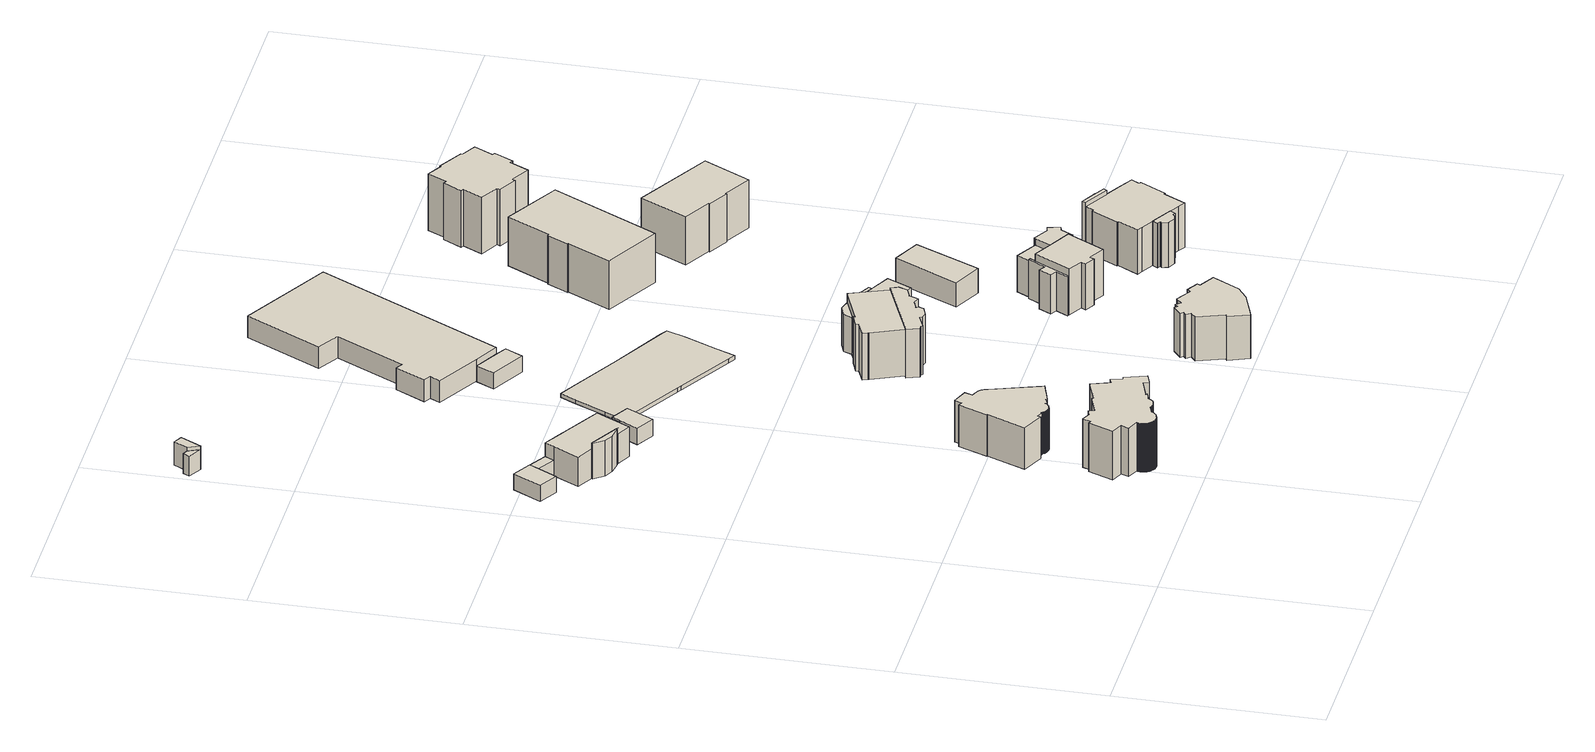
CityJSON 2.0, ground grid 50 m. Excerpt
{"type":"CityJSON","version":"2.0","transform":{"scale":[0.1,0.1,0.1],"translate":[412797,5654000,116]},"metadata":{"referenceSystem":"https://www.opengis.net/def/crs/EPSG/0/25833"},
"CityObjects":{
"building1":{"type":"Building","attributes":{"Dachtyp_tdc":"tdcFreeFormRoof","Gemeindeschluessel":14612000,"Dachneigung":21.32,"QualitaetDacherkennung":16,"Geometrietyp2DReferenz":"3000","measuredHeight":16.41,"function":"31001_9998","roofType":"5000"},"geometry":[{"type":"Solid","lod":"1","boundaries":[[[[0,1,2,3,4,5,6,7,8,9,10,11,12,13,14,15,16,17,18,19,20,21,22,23,24,25,26,27,28,29,30,31,32,33,34,35,36,37,38,39,40,41,42,43,44,45,46,47,48,49,50,51,52,53,54,55,56,57,58,59,60,61,62,63,64,65,66,67,68,69,70,71,72,73,74,75,76,77,78,79,80,81,82,83,84,85,86,87,88,89,90]],[[91,92,93,94,95,96,97,98,99,100,101,102,103,104,105,106,107,108,109,110,111,112,113,114,115,116,117,118,119,120,121,122,123,124,125,126,127,128,129,130,131,132,133,134,135,136,137,138,139,140,141,142,143,144,145,146,147,148,149,150,151,152,153,154,155,156,157,158,159,160,161,162,163,164,165,166,167,168,169,170,171,172,173,174,175,176,177,178,179,180,181]],[[90,92,91,0]],[[89,93,92,90]],[[88,94,93,89]],[[87,95,94,88]],[[86,96,95,87]],[[85,97,96,86]],[[84,98,97,85]],[[83,99,98,84]],[[82,100,99,83]],[[81,101,100,82]],[[80,102,101,81]],[[79,103,102,80]],[[78,104,103,79]],[[77,105,104,78]],[[76,106,105,77]],[[75,107,106,76]],[[74,108,107,75]],[[73,109,108,74]],[[72,110,109,73]],[[71,111,110,72]],[[70,112,111,71]],[[69,113,112,70]],[[68,114,113,69]],[[67,115,114,68]],[[66,116,115,67]],[[65,117,116,66]],[[64,118,117,65]],[[63,119,118,64]],[[62,120,119,63]],[[61,121,120,62]],[[60,122,121,61]],[[59,123,122,60]],[[58,124,123,59]],[[57,125,124,58]],[[56,126,125,57]],[[55,127,126,56]],[[54,128,127,55]],[[53,129,128,54]],[[52,130,129,53]],[[51,131,130,52]],[[50,132,131,51]],[[49,133,132,50]],[[48,134,133,49]],[[47,135,134,48]],[[46,136,135,47]],[[45,137,136,46]],[[44,138,137,45]],[[43,139,138,44]],[[42,140,139,43]],[[41,141,140,42]],[[40,142,141,41]],[[39,143,142,40]],[[38,144,143,39]],[[37,145,144,38]],[[36,146,145,37]],[[35,147,146,36]],[[34,148,147,35]],[[33,149,148,34]],[[32,150,149,33]],[[31,151,150,32]],[[30,152,151,31]],[[29,153,152,30]],[[28,154,153,29]],[[27,155,154,28]],[[26,156,155,27]],[[25,157,156,26]],[[24,158,157,25]],[[23,159,158,24]],[[22,160,159,23]],[[21,161,160,22]],[[20,162,161,21]],[[19,163,162,20]],[[18,164,163,19]],[[17,165,164,18]],[[16,166,165,17]],[[15,167,166,16]],[[14,168,167,15]],[[13,169,168,14]],[[12,170,169,13]],[[11,171,170,12]],[[10,172,171,11]],[[9,173,172,10]],[[8,174,173,9]],[[7,175,174,8]],[[6,176,175,7]],[[5,177,176,6]],[[4,178,177,5]],[[3,179,178,4]],[[2,180,179,3]],[[1,181,180,2]],[[0,91,181,1]]]]}]},
"building2":{"type":"Building","attributes":{"name":"Bundeswehr-Verwaltungszentrum","Gemeindeschluessel":14612000,"Geometrietyp2DReferenz":"3000","function":"31001_3010","roofType":"9999"},"children":["building2-1","building2-2","building2-3","building2-4","building2-5","building2-6"]},
"building2-1":{"type":"BuildingPart","attributes":{"Dachtyp_tdc":"tdcPolyFlatRoof","Dachneigung":0,"QualitaetDacherkennung":59,"Geometrietyp2DReferenz":"3000","measuredHeight":4.2,"roofType":"1000"},"parents":["building2"],"geometry":[{"type":"Solid","lod":"1","boundaries":[[[[182,183,184,185,186]],[[187,188,189,190,191]],[[186,188,187,182]],[[185,189,188,186]],[[184,190,189,185]],[[183,191,190,184]],[[182,187,191,183]]]]}]},
"building2-2":{"type":"BuildingPart","attributes":{"Dachtyp_tdc":"tdcPolyFlatRoof","Dachneigung":0,"QualitaetDacherkennung":78,"Geometrietyp2DReferenz":"3000","measuredHeight":4.26,"roofType":"1000"},"parents":["building2"],"geometry":[{"type":"Solid","lod":"1","boundaries":[[[[192,193,194,195,196]],[[197,198,199,200,201]],[[196,198,197,192]],[[195,199,198,196]],[[194,200,199,195]],[[193,201,200,194]],[[192,197,201,193]]]]}]},
"building2-3":{"type":"BuildingPart","attributes":{"Dachtyp_tdc":"tdcPolyFlatRoof","Dachneigung":0,"QualitaetDacherkennung":0,"Geometrietyp2DReferenz":"3000","measuredHeight":9.33,"roofType":"9999"},"parents":["building2"],"geometry":[{"type":"Solid","lod":"1","boundaries":[[[[202,203,204,205,206,207,206,208]],[[209,210,211,212,211,213,214,215]],[[208,210,209,202]],[[210,208,206,211]],[[205,213,211,206]],[[204,214,213,205]],[[203,215,214,204]],[[202,209,215,203]]]]}]},
"building2-4":{"type":"BuildingPart","attributes":{"Dachtyp_tdc":"tdcPolyFlatRoof","Dachneigung":0,"QualitaetDacherkennung":61,"Geometrietyp2DReferenz":"3000","measuredHeight":4.02,"roofType":"1000"},"parents":["building2"],"geometry":[{"type":"Solid","lod":"1","boundaries":[[[[216,217,218,219]],[[220,197,201,221]],[[219,197,220,216]],[[218,201,197,219]],[[217,221,201,218]],[[216,220,221,217]]]]}]},
"building2-5":{"type":"BuildingPart","attributes":{"Dachtyp_tdc":"tdcPolyFlatRoof","Dachneigung":0,"QualitaetDacherkennung":65,"Geometrietyp2DReferenz":"3000","measuredHeight":4.06,"roofType":"1000"},"parents":["building2"],"geometry":[{"type":"Solid","lod":"1","boundaries":[[[[222,223,224,225]],[[190,189,226,227]],[[225,189,190,222]],[[224,226,189,225]],[[223,227,226,224]],[[222,190,227,223]]]]}]},
"building2-6":{"type":"BuildingPart","attributes":{"Dachtyp_tdc":"tdcGableAndHippedGRoof","Dachneigung":40.77,"QualitaetDacherkennung":36,"Geometrietyp2DReferenz":"3000","measuredHeight":11.5,"roofType":"9999"},"parents":["building2"],"geometry":[{"type":"Solid","lod":"1","boundaries":[[[[228,229,230,231,232,233,234,235,236,237,238,239,240]],[[227,226,241,242,243,220,221,244,212,245,246,210,247]],[[240,226,227,228]],[[239,241,226,240]],[[238,242,241,239]],[[237,243,242,238]],[[236,220,243,237]],[[235,221,220,236]],[[234,244,221,235]],[[233,212,244,234]],[[232,245,212,233]],[[231,246,245,232]],[[230,210,246,231]],[[229,247,210,230]],[[228,227,247,229]]]]}]},
"building3":{"type":"Building","attributes":{"Dachtyp_tdc":"tdcFreeFormRoof","Gemeindeschluessel":14612000,"Dachneigung":13.73,"QualitaetDacherkennung":33,"Geometrietyp2DReferenz":"3000","measuredHeight":11.88,"function":"31001_9998","roofType":"5000"},"geometry":[{"type":"Solid","lod":"1","boundaries":[[[[248,249,250,251,252,253,254,255,256,257,258,259,260,261,262,263,264,265,266,267,268,269,270,271,272,273,274,275,276,277,278,279,280,281,282,283,284,285,286,287,288,289,290,291,292,293,294,295,296,297,298,299,300,301,302,303,304,305,306,307,308,309,310,311]],[[312,313,314,315,316,317,318,319,320,321,322,323,324,325,326,327,328,329,330,331,332,333,334,335,336,337,338,339,340,341,342,343,344,345,346,347,348,349,350,351,352,353,354,355,356,357,358,359,360,361,362,363,364,365,366,367,368,369,370,371,372,373,374,375]],[[311,313,312,248]],[[310,314,313,311]],[[309,315,314,310]],[[308,316,315,309]],[[307,317,316,308]],[[306,318,317,307]],[[305,319,318,306]],[[304,320,319,305]],[[303,321,320,304]],[[302,322,321,303]],[[301,323,322,302]],[[300,324,323,301]],[[299,325,324,300]],[[298,326,325,299]],[[297,327,326,298]],[[296,328,327,297]],[[295,329,328,296]],[[294,330,329,295]],[[293,331,330,294]],[[292,332,331,293]],[[291,333,332,292]],[[290,334,333,291]],[[289,335,334,290]],[[288,336,335,289]],[[287,337,336,288]],[[286,338,337,287]],[[285,339,338,286]],[[284,340,339,285]],[[283,341,340,284]],[[282,342,341,283]],[[281,343,342,282]],[[280,344,343,281]],[[279,345,344,280]],[[278,346,345,279]],[[277,347,346,278]],[[276,348,347,277]],[[275,349,348,276]],[[274,350,349,275]],[[273,351,350,274]],[[272,352,351,273]],[[271,353,352,272]],[[270,354,353,271]],[[269,355,354,270]],[[268,356,355,269]],[[267,357,356,268]],[[266,358,357,267]],[[265,359,358,266]],[[264,360,359,265]],[[263,361,360,264]],[[262,362,361,263]],[[261,363,362,262]],[[260,364,363,261]],[[259,365,364,260]],[[258,366,365,259]],[[257,367,366,258]],[[256,368,367,257]],[[255,369,368,256]],[[254,370,369,255]],[[253,371,370,254]],[[252,372,371,253]],[[251,373,372,252]],[[250,374,373,251]],[[249,375,374,250]],[[248,312,375,249]]]]}]},
"building4":{"type":"Building","attributes":{"Gemeindeschluessel":14612000,"Geometrietyp2DReferenz":"3000","function":"31001_9998","roofType":"9999"},"children":["building4-1","building4-2"]},
"building4-1":{"type":"BuildingPart","attributes":{"Dachtyp_tdc":"tdcFreeFormRoof","Dachneigung":43.6,"QualitaetDacherkennung":7,"Geometrietyp2DReferenz":"3000","measuredHeight":5.65,"roofType":"5000"},"parents":["building4"],"geometry":[{"type":"Solid","lod":"1","boundaries":[[[[376,377,378,379]],[[380,381,382,383]],[[379,381,380,376]],[[378,382,381,379]],[[377,383,382,378]],[[376,380,383,377]]]]}]},
"building4-2":{"type":"BuildingPart","attributes":{"Dachtyp_tdc":"tdcFreeFormRoof","Dachneigung":72.56,"QualitaetDacherkennung":7,"Geometrietyp2DReferenz":"3000","measuredHeight":8.1,"roofType":"5000"},"parents":["building4"],"geometry":[{"type":"Solid","lod":"1","boundaries":[[[[384,385,386,387]],[[381,388,389,382]],[[387,388,381,384]],[[386,389,388,387]],[[385,382,389,386]],[[384,381,382,385]]]]}]},
"building5":{"type":"Building","attributes":{"Erfassungsdatum_Objekt":"2020-12-18","BodenHoehe":120.38,"gemHoehe":0,"BauwerkHoehe":1,"Gemeindeschluessel":"14612000","Geometrietyp2DReferenz":"3000","measuredHeight":1,"function":"53001_1800"},"geometry":[{"type":"Solid","lod":"1","boundaries":[[[[390,391,392,393,394,395,396,397,398,399,400,401,402,403,404]],[[405,406,407,408,409,410,411,412,413,414,415,416,417,418,419]],[[404,406,405,390]],[[403,407,406,404]],[[402,408,407,403]],[[401,409,408,402]],[[400,410,409,401]],[[399,411,410,400]],[[398,412,411,399]],[[397,413,412,398]],[[396,414,413,397]],[[395,415,414,396]],[[394,416,415,395]],[[393,417,416,394]],[[392,418,417,393]],[[391,419,418,392]],[[390,405,419,391]]]]}]},
"building6":{"type":"Building","attributes":{"Dachtyp_tdc":"tdcFreeFormRoof","Gemeindeschluessel":14612000,"Dachneigung":17.96,"QualitaetDacherkennung":43,"Geometrietyp2DReferenz":"3000","measuredHeight":12.96,"function":"31001_9998","roofType":"5000"},"geometry":[{"type":"Solid","lod":"1","boundaries":[[[[420,421,422,423,424,425,426,427,428,429,430,431,432,433,434,435,436,437,438,439]],[[440,441,442,443,444,445,446,447,448,449,450,451,452,453,454,455,456,457,458,459]],[[439,441,440,420]],[[438,442,441,439]],[[437,443,442,438]],[[436,444,443,437]],[[435,445,444,436]],[[434,446,445,435]],[[433,447,446,434]],[[432,448,447,433]],[[431,449,448,432]],[[430,450,449,431]],[[429,451,450,430]],[[428,452,451,429]],[[427,453,452,428]],[[426,454,453,427]],[[425,455,454,426]],[[424,456,455,425]],[[423,457,456,424]],[[422,458,457,423]],[[421,459,458,422]],[[420,440,459,421]]]]}]},
"building7":{"type":"Building","attributes":{"Dachtyp_tdc":"tdcPolyFlatRoof","Gemeindeschluessel":14612000,"Dachneigung":3.74,"QualitaetDacherkennung":79,"Geometrietyp2DReferenz":"3000","measuredHeight":4.44,"function":"31001_2000","roofType":"2100"},"geometry":[{"type":"Solid","lod":"1","boundaries":[[[[460,461,462,463,464]],[[465,466,467,468,469]],[[464,466,465,460]],[[463,467,466,464]],[[462,468,467,463]],[[461,469,468,462]],[[460,465,469,461]]]]}]},
"building8":{"type":"Building","attributes":{"Gemeindeschluessel":14612000,"Geometrietyp2DReferenz":"3000","function":"31001_9998","roofType":"9999"},"children":["building8-1","building8-2","building8-3","building8-4"]},
"building8-1":{"type":"BuildingPart","attributes":{"Dachtyp_tdc":"tdcFreeFormRoof","Dachneigung":59.73,"QualitaetDacherkennung":10,"Geometrietyp2DReferenz":"3000","measuredHeight":13.03,"roofType":"5000"},"parents":["building8"],"geometry":[{"type":"Solid","lod":"1","boundaries":[[[[470,471,472,473,474,475,476,477,478]],[[479,480,481,482,483,484,485,486,487]],[[478,480,479,470]],[[477,481,480,478]],[[476,482,481,477]],[[475,483,482,476]],[[474,484,483,475]],[[473,485,484,474]],[[472,486,485,473]],[[471,487,486,472]],[[470,479,487,471]]]]}]},
"building8-2":{"type":"BuildingPart","attributes":{"Dachtyp_tdc":"tdcGableRoof","Dachneigung":20.85,"QualitaetDacherkennung":16,"Geometrietyp2DReferenz":"3000","measuredHeight":14.06,"roofType":"3100"},"parents":["building8"],"geometry":[{"type":"Solid","lod":"1","boundaries":[[[[488,489,490,491,492,493,494,495,496,497,498,499,500]],[[501,502,503,504,505,506,507,508,479,487,509,485,510]],[[500,502,501,488]],[[499,503,502,500]],[[498,504,503,499]],[[497,505,504,498]],[[496,506,505,497]],[[495,507,506,496]],[[494,508,507,495]],[[493,479,508,494]],[[492,487,479,493]],[[491,509,487,492]],[[490,485,509,491]],[[489,510,485,490]],[[488,501,510,489]]]]}]},
"building8-3":{"type":"BuildingPart","attributes":{"Dachtyp_tdc":"tdcFreeFormRoof","Dachneigung":59.16,"QualitaetDacherkennung":17,"Geometrietyp2DReferenz":"3000","measuredHeight":14.66,"roofType":"5000"},"parents":["building8"],"geometry":[{"type":"Solid","lod":"1","boundaries":[[[[511,512,513,514,515,516,517,518,519,520,521,522,523,524,525,526,527,528,529,530]],[[531,532,533,534,535,536,537,538,539,503,501,540,541,542,543,544,545,546,547,548]],[[530,532,531,511]],[[529,533,532,530]],[[528,534,533,529]],[[527,535,534,528]],[[526,536,535,527]],[[525,537,536,526]],[[524,538,537,525]],[[523,539,538,524]],[[522,503,539,523]],[[521,501,503,522]],[[520,540,501,521]],[[519,541,540,520]],[[518,542,541,519]],[[517,543,542,518]],[[516,544,543,517]],[[515,545,544,516]],[[514,546,545,515]],[[513,547,546,514]],[[512,548,547,513]],[[511,531,548,512]]]]}]},
"building8-4":{"type":"BuildingPart","attributes":{"Dachtyp_tdc":"tdcGableRoof","Dachneigung":25.71,"QualitaetDacherkennung":15,"Geometrietyp2DReferenz":"3000","measuredHeight":6.27,"roofType":"3100"},"parents":["building8"],"geometry":[{"type":"Solid","lod":"1","boundaries":[[[[549,550,551,552,553,554,555,556]],[[557,558,559,560,561,562,510,484]],[[556,558,557,549]],[[555,559,558,556]],[[554,560,559,555]],[[553,561,560,554]],[[552,562,561,553]],[[551,510,562,552]],[[550,484,510,551]],[[549,557,484,550]]]]}]},
"building9":{"type":"Building","attributes":{"Dachtyp_tdc":"tdcPolyFlatRoof","Gemeindeschluessel":14612000,"Dachneigung":0,"QualitaetDacherkennung":62,"Geometrietyp2DReferenz":"3000","measuredHeight":5.69,"function":"31001_2000","roofType":"1000"},"geometry":[{"type":"Solid","lod":"1","boundaries":[[[[563,564,565,566,567,568,569,570,571,572,573]],[[574,575,576,577,578,579,580,581,582,583,584]],[[573,575,574,563]],[[572,576,575,573]],[[571,577,576,572]],[[570,578,577,571]],[[569,579,578,570]],[[568,580,579,569]],[[567,581,580,568]],[[566,582,581,567]],[[565,583,582,566]],[[564,584,583,565]],[[563,574,584,564]]]]}]},
"building10":{"type":"Building","attributes":{"Gemeindeschluessel":14612000,"Geometrietyp2DReferenz":"3000","function":"31001_9998","roofType":"9999"},"children":["building10-1","building10-2"]},
"building10-1":{"type":"BuildingPart","attributes":{"Dachtyp_tdc":"tdcFreeFormRoof","Dachneigung":59.17,"QualitaetDacherkennung":37,"Geometrietyp2DReferenz":"3000","measuredHeight":3.38,"roofType":"5000"},"parents":["building10"],"geometry":[{"type":"Solid","lod":"1","boundaries":[[[[585,586,587,588]],[[589,590,591,592]],[[588,590,589,585]],[[587,591,590,588]],[[586,592,591,587]],[[585,589,592,586]]]]}]},
"building10-2":{"type":"BuildingPart","attributes":{"Dachtyp_tdc":"tdcPolyFlatRoof","Dachneigung":0,"QualitaetDacherkennung":42,"Geometrietyp2DReferenz":"3000","measuredHeight":3.1,"roofType":"1000"},"parents":["building10"],"geometry":[{"type":"Solid","lod":"1","boundaries":[[[[593,594,595,596,597,598,599]],[[600,601,602,603,589,592,604]],[[599,601,600,593]],[[598,602,601,599]],[[597,603,602,598]],[[596,589,603,597]],[[595,592,589,596]],[[594,604,592,595]],[[593,600,604,594]]]]}]},
"building11":{"type":"Building","attributes":{"Gemeindeschluessel":14612000,"Geometrietyp2DReferenz":"3000","function":"31001_9998","roofType":"9999"},"children":["building11-1","building11-2","building11-3","building11-4"]},
"building11-1":{"type":"BuildingPart","attributes":{"Dachtyp_tdc":"tdcFreeFormRoof","Dachneigung":23.14,"QualitaetDacherkennung":46,"Geometrietyp2DReferenz":"3000","measuredHeight":12.19,"roofType":"5000"},"parents":["building11"],"geometry":[{"type":"Solid","lod":"1","boundaries":[[[[605,606,607,608,609,610,611,612,613,614,615,616,617,618]],[[619,620,621,622,623,624,625,626,627,628,629,630,631,632]],[[618,620,619,605]],[[617,621,620,618]],[[616,622,621,617]],[[615,623,622,616]],[[614,624,623,615]],[[613,625,624,614]],[[612,626,625,613]],[[611,627,626,612]],[[610,628,627,611]],[[609,629,628,610]],[[608,630,629,609]],[[607,631,630,608]],[[606,632,631,607]],[[605,619,632,606]]]]}]},
"building11-2":{"type":"BuildingPart","attributes":{"Dachtyp_tdc":"tdcHipAndGableRoof","Dachneigung":29,"QualitaetDacherkennung":66,"Geometrietyp2DReferenz":"3000","measuredHeight":13.88,"roofType":"5000"},"parents":["building11"],"geometry":[{"type":"Solid","lod":"1","boundaries":[[[[633,634,635,636,637,638,639,640,641]],[[620,642,643,644,645,646,647,648,649]],[[641,642,620,633]],[[640,643,642,641]],[[639,644,643,640]],[[638,645,644,639]],[[637,646,645,638]],[[636,647,646,637]],[[635,648,647,636]],[[634,649,648,635]],[[633,620,649,634]]]]}]},
"building11-3":{"type":"BuildingPart","attributes":{"Dachtyp_tdc":"tdcPolyFlatRoof","Dachneigung":32.85,"QualitaetDacherkennung":43,"Geometrietyp2DReferenz":"3000","measuredHeight":10.96,"roofType":"2100"},"parents":["building11"],"geometry":[{"type":"Solid","lod":"1","boundaries":[[[[650,651,652,653,654,655,656,657]],[[658,659,660,661,662,663,664,647]],[[657,659,658,650]],[[656,660,659,657]],[[655,661,660,656]],[[654,662,661,655]],[[653,663,662,654]],[[652,664,663,653]],[[651,647,664,652]],[[650,658,647,651]]]]}]},
"building11-4":{"type":"BuildingPart","attributes":{"Dachtyp_tdc":"tdcGableRoof","Dachneigung":62.41,"QualitaetDacherkennung":16,"Geometrietyp2DReferenz":"3000","measuredHeight":13.25,"roofType":"3100"},"parents":["building11"],"geometry":[{"type":"Solid","lod":"1","boundaries":[[[[665,666,667,668]],[[623,622,648,669]],[[668,622,623,665]],[[667,648,622,668]],[[666,669,648,667]],[[665,623,669,666]]]]}]},
"building12":{"type":"Building","attributes":{"Dachtyp_tdc":"tdcGableRoof","Gemeindeschluessel":14612000,"Dachneigung":17.21,"QualitaetDacherkennung":84,"Geometrietyp2DReferenz":"3000","measuredHeight":7.14,"function":"31001_9998","roofType":"3100"},"geometry":[{"type":"Solid","lod":"1","boundaries":[[[[670,671,672,673]],[[674,675,676,677]],[[673,675,674,670]],[[672,676,675,673]],[[671,677,676,672]],[[670,674,677,671]]]]}]},
"building13":{"type":"Building","attributes":{"Dachtyp_tdc":"tdcHipRoof","Gemeindeschluessel":14612000,"Dachneigung":11.74,"QualitaetDacherkennung":81,"Geometrietyp2DReferenz":"3000","measuredHeight":13.61,"function":"31001_9998","roofType":"3200"},"geometry":[{"type":"Solid","lod":"1","boundaries":[[[[678,679,680,681,682,683,684,685]],[[686,687,688,689,690,691,692,693]],[[685,687,686,678]],[[684,688,687,685]],[[683,689,688,684]],[[682,690,689,683]],[[681,691,690,682]],[[680,692,691,681]],[[679,693,692,680]],[[678,686,693,679]]]]}]},
"building14":{"type":"Building","attributes":{"Gemeindeschluessel":14612000,"Geometrietyp2DReferenz":"3000","function":"31001_9998","roofType":"9999"},"children":["building14-1","building14-2","building14-3"]},
"building14-1":{"type":"BuildingPart","attributes":{"Dachtyp_tdc":"tdcFreeFormRoof","Dachneigung":68.17,"QualitaetDacherkennung":33,"Geometrietyp2DReferenz":"3000","measuredHeight":13.74,"roofType":"5000"},"parents":["building14"],"geometry":[{"type":"Solid","lod":"1","boundaries":[[[[694,695,696,697,698,699,700,701,702,703,704,705,706]],[[707,708,709,710,711,712,713,714,715,716,717,718,719]],[[706,708,707,694]],[[705,709,708,706]],[[704,710,709,705]],[[703,711,710,704]],[[702,712,711,703]],[[701,713,712,702]],[[700,714,713,701]],[[699,715,714,700]],[[698,716,715,699]],[[697,717,716,698]],[[696,718,717,697]],[[695,719,718,696]],[[694,707,719,695]]]]}]},
"building14-2":{"type":"BuildingPart","attributes":{"Dachtyp_tdc":"tdcPolyFlatRoof","Dachneigung":2.79,"QualitaetDacherkennung":19,"Geometrietyp2DReferenz":"3000","measuredHeight":12.81,"roofType":"2100"},"parents":["building14"],"geometry":[{"type":"Solid","lod":"1","boundaries":[[[[720,721,722,723,724,725,726,727,728,729,730]],[[731,732,733,734,735,736,737,738,739,740,741]],[[730,732,731,720]],[[729,733,732,730]],[[728,734,733,729]],[[727,735,734,728]],[[726,736,735,727]],[[725,737,736,726]],[[724,738,737,725]],[[723,739,738,724]],[[722,740,739,723]],[[721,741,740,722]],[[720,731,741,721]]]]}]},
"building14-3":{"type":"BuildingPart","attributes":{"Dachtyp_tdc":"tdcCutGableRoof","Dachneigung":0.142,"QualitaetDacherkennung":69,"Geometrietyp2DReferenz":"3000","measuredHeight":13.61,"roofType":"9999"},"parents":["building14"],"geometry":[{"type":"Solid","lod":"1","boundaries":[[[[742,743,744,745,746,747,748,749,750,751,752,753,754,755,756,757,758,759,760,761]],[[762,763,764,765,766,767,768,769,714,713,770,771,772,773,774,775,732,776,731,777]],[[761,763,762,742]],[[760,764,763,761]],[[759,765,764,760]],[[758,766,765,759]],[[757,767,766,758]],[[756,768,767,757]],[[755,769,768,756]],[[754,714,769,755]],[[753,713,714,754]],[[752,770,713,753]],[[751,771,770,752]],[[750,772,771,751]],[[749,773,772,750]],[[748,774,773,749]],[[747,775,774,748]],[[746,732,775,747]],[[745,776,732,746]],[[744,731,776,745]],[[743,777,731,744]],[[742,762,777,743]]]]}]},
"building15":{"type":"Building","attributes":{"Dachtyp_tdc":"tdcHipRoof","Gemeindeschluessel":14612000,"Dachneigung":11.97,"QualitaetDacherkennung":76,"Geometrietyp2DReferenz":"3000","measuredHeight":13.34,"function":"31001_9998","roofType":"3200"},"geometry":[{"type":"Solid","lod":"1","boundaries":[[[[778,779,780,781,782,783,784,785]],[[786,787,788,789,790,791,792,793]],[[785,787,786,778]],[[784,788,787,785]],[[783,789,788,784]],[[782,790,789,783]],[[781,791,790,782]],[[780,792,791,781]],[[779,793,792,780]],[[778,786,793,779]]]]}]},
"building16":{"type":"Building","attributes":{"Dachtyp_tdc":"tdcTentRoof","Gemeindeschluessel":14612000,"Dachneigung":11.95,"QualitaetDacherkennung":76,"Geometrietyp2DReferenz":"3000","measuredHeight":15.76,"function":"31001_9998","roofType":"3500"},"geometry":[{"type":"Solid","lod":"1","boundaries":[[[[794,795,796,797,798,799,800,801,802,803,804,805,806,807,808,809,810,811,812,813]],[[814,815,816,817,818,819,820,821,822,823,824,825,826,827,828,829,830,831,832,833]],[[813,815,814,794]],[[812,816,815,813]],[[811,817,816,812]],[[810,818,817,811]],[[809,819,818,810]],[[808,820,819,809]],[[807,821,820,808]],[[806,822,821,807]],[[805,823,822,806]],[[804,824,823,805]],[[803,825,824,804]],[[802,826,825,803]],[[801,827,826,802]],[[800,828,827,801]],[[799,829,828,800]],[[798,830,829,799]],[[797,831,830,798]],[[796,832,831,797]],[[795,833,832,796]],[[794,814,833,795]]]]}]}
},
"vertices":[
[593,288,169],[532,266,169],[530,270,169],[479,252,169],[474,266,169],[459,260,169],[437,270,169],[429,250,169],[421,253,169],[395,192,169],[426,179,169],[418,159,169],[446,147,169],[446,145,169],[445,143,169],[445,141,169],[445,139,169],[445,137,169],[445,135,169],[445,133,169],[445,131,169],[446,129,169],[446,127,169],[447,125,169],[448,123,169],[449,122,169],[450,120,169],[452,118,169],[453,117,169],[454,115,169],[456,114,169],[458,113,169],[459,112,169],[461,111,169],[463,110,169],[465,109,169],[467,109,169],[469,108,169],[471,108,169],[473,108,169],[475,108,169],[477,108,169],[479,109,169],[481,109,169],[483,110,169],[485,110,169],[487,111,169],[489,112,169],[491,113,169],[492,114,169],[494,116,169],[495,117,169],[497,119,169],[498,120,169],[499,122,169],[500,124,169],[501,126,169],[519,132,169],[521,131,169],[523,130,169],[525,130,169],[526,129,169],[528,129,169],[530,128,169],[532,128,169],[533,128,169],[535,128,169],[537,129,169],[539,129,169],[541,130,169],[543,130,169],[545,131,169],[547,132,169],[548,133,169],[549,134,169],[551,135,169],[552,137,169],[553,138,169],[554,140,169],[555,141,169],[556,143,169],[557,145,169],[576,151,169],[574,155,169],[624,172,169],[629,158,169],[657,168,169],[638,221,169],[632,219,169],[623,247,169],[609,242,169],[593,288,42],[609,242,42],[623,247,42],[632,219,42],[638,221,42],[657,168,42],[629,158,42],[624,172,42],[574,155,42],[576,151,42],[557,145,42],[556,143,42],[555,141,42],[554,140,42],[553,138,42],[552,137,42],[551,135,42],[549,134,42],[548,133,42],[547,132,42],[545,131,42],[543,130,42],[541,130,42],[539,129,42],[537,129,42],[535,128,42],[533,128,42],[532,128,42],[530,128,42],[528,129,42],[526,129,42],[525,130,42],[523,130,42],[521,131,42],[519,132,42],[501,126,42],[500,124,42],[499,122,42],[498,120,42],[497,119,42],[495,117,42],[494,116,42],[492,114,42],[491,113,42],[489,112,42],[487,111,42],[485,110,42],[483,110,42],[481,109,42],[479,109,42],[477,108,42],[475,108,42],[473,108,42],[471,108,42],[469,108,42],[467,109,42],[465,109,42],[463,110,42],[461,111,42],[459,112,42],[458,113,42],[456,114,42],[454,115,42],[453,117,42],[452,118,42],[450,120,42],[449,122,42],[448,123,42],[447,125,42],[446,127,42],[446,129,42],[445,131,42],[445,133,42],[445,135,42],[445,137,42],[445,139,42],[445,141,42],[445,143,42],[446,145,42],[446,147,42],[418,159,42],[426,179,42],[395,192,42],[421,253,42],[429,250,42],[437,270,42],[459,260,42],[474,266,42],[479,252,42],[530,270,42],[532,266,42],
[16,1435,88],[63,1408,88],[89,1455,88],[102,1478,88],[55,1504,88],[16,1435,46],[55,1504,46],[102,1478,46],[89,1455,46],[63,1408,46],
[349,1341,89],[338,1321,89],[312,1275,89],[359,1249,89],[395,1316,89],[349,1341,46],[395,1316,46],[359,1249,46],[312,1275,46],[338,1321,46],
[140,1340,139],[160,1316,139],[182,1304,139],[213,1300,139],[215,1303,139],[222,1299,139],[142,1343,139],[140,1340,46],[142,1343,46],[215,1303,46],[222,1299,46],[213,1300,46],[182,1304,46],[160,1316,46],
[303,1366,86],[292,1346,86],[338,1321,86],[349,1341,86],[303,1366,46],[292,1346,46],
[89,1455,87],[135,1429,87],[147,1452,87],[102,1478,87],[147,1452,46],[135,1429,46],
[135,1429,123],[100,1365,123],[142,1343,123],[161,1332,123],[195,1314,123],[222,1299,123],[257,1281,123],[292,1346,123],[303,1366,123],[261,1389,123],[225,1409,123],[188,1429,123],[147,1452,123],[188,1429,46],[225,1409,46],[261,1389,46],[257,1281,46],[195,1314,46],[161,1332,46],[100,1365,46],
[487,381,142],[488,379,142],[489,378,142],[490,376,142],[491,375,142],[492,374,142],[493,372,142],[494,371,142],[495,370,142],[497,369,142],[498,368,142],[500,367,142],[501,367,142],[503,366,142],[505,366,142],[506,366,142],[508,365,142],[510,365,142],[511,365,142],[513,365,142],[515,366,142],[516,366,142],[518,367,142],[519,367,142],[521,368,142],[522,369,142],[524,370,142],[525,371,142],[526,372,142],[528,373,142],[529,374,142],[530,376,142],[531,377,142],[531,379,142],[533,374,142],[548,380,142],[549,377,142],[606,396,142],[582,467,142],[564,520,142],[564,522,142],[563,524,142],[562,526,142],[561,527,142],[560,529,142],[559,531,142],[558,532,142],[557,534,142],[555,535,142],[554,537,142],[552,538,142],[551,539,142],[549,540,142],[532,547,142],[539,566,142],[501,581,142],[493,563,142],[482,567,142],[453,495,142],[454,495,142],[414,399,142],[470,375,142],[472,382,142],[485,376,142],[487,381,33],[485,376,33],[472,382,33],[470,375,33],[414,399,33],[454,495,33],[453,495,33],[482,567,33],[493,563,33],[501,581,33],[539,566,33],[532,547,33],[549,540,33],[551,539,33],[552,538,33],[554,537,33],[555,535,33],[557,534,33],[558,532,33],[559,531,33],[560,529,33],[561,527,33],[562,526,33],[563,524,33],[564,522,33],[564,520,33],[582,467,33],[606,396,33],[549,377,33],[548,380,33],[533,374,33],[531,379,33],[531,377,33],[530,376,33],[529,374,33],[528,373,33],[526,372,33],[525,371,33],[524,370,33],[522,369,33],[521,368,33],[519,367,33],[518,367,33],[516,366,33],[515,366,33],[513,365,33],[511,365,33],[510,365,33],[508,365,33],[506,366,33],[505,366,33],[503,366,33],[501,367,33],[500,367,33],[498,368,33],[497,369,33],[495,370,33],[494,371,33],[493,372,33],[492,374,33],[491,375,33],[490,376,33],[489,378,33],[488,379,33],
[11,2261,71],[2,2245,71],[37,2226,71],[24,2254,71],[11,2261,19],[24,2254,19],[37,2226,19],[2,2245,19],
[24,2254,80],[37,2226,80],[65,2277,80],[43,2289,80],[43,2289,19],[65,2277,19],
[403,1326,54],[438,1307,54],[566,1237,54],[577,1231,54],[719,1152,54],[736,1142,54],[757,1190,54],[794,1270,54],[812,1316,54],[794,1326,54],[653,1400,54],[522,1471,54],[486,1490,54],[465,1451,54],[427,1374,54],[403,1326,44],[427,1374,44],[465,1451,44],[486,1490,44],[522,1471,44],[653,1400,44],[794,1326,44],[812,1316,44],[794,1270,44],[757,1190,44],[736,1142,44],[719,1152,44],[577,1231,44],[566,1237,44],[438,1307,44],
[1046,186,146],[1030,173,146],[1021,184,146],[1013,177,146],[1007,184,146],[984,165,146],[990,158,146],[981,151,146],[990,140,146],[975,128,146],[999,61,146],[993,59,146],[1012,8,146],[1087,35,146],[1120,59,146],[1157,126,146],[1117,148,146],[1121,155,146],[1091,172,146],[1086,163,146],[1046,186,31],[1086,163,31],[1091,172,31],[1121,155,31],[1117,148,31],[1157,126,31],[1120,59,31],[1087,35,31],[1012,8,31],[993,59,31],[999,61,31],[975,128,31],[990,140,31],[981,151,31],[990,158,31],[984,165,31],[1007,184,31],[1013,177,31],[1021,184,31],[1030,173,31],
[546,1659,52],[634,1612,52],[658,1656,52],[630,1671,52],[570,1703,52],[546,1659,10],[570,1703,10],[630,1671,10],[658,1656,10],[634,1612,10],
[813,885,120],[811,879,120],[850,895,120],[911,920,120],[910,921,120],[887,928,120],[859,917,120],[851,896,120],[815,881,120],[813,885,23],[815,881,23],[851,896,23],[859,917,23],[887,928,23],[910,921,23],[911,920,23],[850,895,23],[811,879,23],
[948,829,145],[943,842,145],[911,920,145],[819,882,145],[811,879,145],[813,885,145],[779,871,145],[781,865,145],[743,849,145],[748,836,145],[749,834,145],[781,757,145],[857,790,145],[948,829,23],[857,790,23],[781,757,23],[749,834,23],[748,836,23],[743,849,23],[781,865,23],[779,871,23],[819,882,23],[943,842,23],
[873,735,150],[874,737,150],[878,746,150],[875,753,150],[896,762,150],[913,756,150],[918,767,150],[922,779,150],[948,789,150],[955,811,150],[948,829,150],[781,757,150],[773,754,150],[785,723,150],[794,724,150],[796,720,150],[833,736,150],[833,735,150],[836,729,150],[848,725,150],[873,735,23],[848,725,23],[836,729,23],[833,735,23],[833,736,23],[796,720,23],[794,724,23],[785,723,23],[773,754,23],[955,811,23],[948,789,23],[922,779,23],[918,767,23],[913,756,23],[896,762,23],[875,753,23],[878,746,23],[874,737,23],
[921,925,82],[910,921,82],[943,842,82],[953,847,82],[959,849,82],[968,853,82],[950,897,82],[936,931,82],[921,925,23],[936,931,23],[950,897,23],[968,853,23],[959,849,23],[953,847,23],
[457,1764,69],[570,1703,69],[630,1671,69],[877,2127,69],[648,2251,69],[547,2064,69],[603,2033,69],[511,1863,69],[493,1873,69],[453,1799,69],[471,1789,69],[457,1764,12],[471,1789,12],[453,1799,12],[493,1873,12],[511,1863,12],[603,2033,12],[547,2064,12],[648,2251,12],[877,2127,12],[630,1671,12],[570,1703,12],
[1046,928,54],[1096,903,54],[1100,912,54],[1050,937,54],[1046,928,24],[1050,937,24],[1100,912,24],[1096,903,24],
[1116,817,55],[1146,878,55],[1096,903,55],[1046,928,55],[1020,875,55],[1073,849,55],[1069,840,55],[1116,817,24],[1069,840,24],[1073,849,24],[1020,875,24],[1146,878,24],
[1293,482,135],[1309,512,135],[1321,516,135],[1317,532,135],[1315,539,135],[1313,545,135],[1301,542,135],[1296,545,135],[1267,561,135],[1261,564,135],[1258,560,135],[1233,514,135],[1264,497,135],[1280,489,135],[1293,482,24],[1280,489,24],[1264,497,24],[1233,514,24],[1258,560,24],[1261,564,24],[1267,561,24],[1296,545,24],[1301,542,24],[1313,545,24],[1315,539,24],[1317,532,24],[1321,516,24],[1309,512,24],
[1280,489,144],[1226,517,144],[1177,543,144],[1127,453,144],[1163,433,144],[1157,422,144],[1183,408,144],[1189,419,144],[1229,397,144],[1229,397,24],[1189,419,24],[1183,408,24],[1157,422,24],[1163,433,24],[1127,453,24],[1177,543,24],[1226,517,24],
[1122,456,126],[1127,453,126],[1184,556,126],[1179,559,126],[1155,516,126],[1139,525,126],[1122,495,126],[1139,486,126],[1122,456,24],[1139,486,24],[1122,495,24],[1139,525,24],[1155,516,24],[1179,559,24],[1184,556,24],
[1258,560,119],[1203,590,119],[1177,543,119],[1233,514,119],[1203,590,24],
[1106,710,88],[1179,676,88],[1254,835,88],[1184,868,88],[1106,710,24],[1184,868,24],[1254,835,24],[1179,676,24],
[1022,1638,144],[994,1586,144],[997,1585,144],[940,1478,144],[1081,1402,144],[1224,1666,144],[1083,1743,144],[1025,1637,144],[1022,1638,16],[1025,1637,16],[1083,1743,16],[1224,1666,16],[1081,1402,16],[940,1478,16],[997,1585,16],[994,1586,16],
[1379,278,144],[1398,268,144],[1412,271,144],[1415,276,144],[1415,278,144],[1423,273,144],[1431,286,144],[1378,315,144],[1371,302,144],[1373,301,144],[1378,298,144],[1378,297,144],[1375,293,144],[1379,278,27],[1375,293,27],[1378,297,27],[1378,298,27],[1373,301,27],[1371,302,27],[1378,315,27],[1431,286,27],[1423,273,27],[1415,278,27],[1415,276,27],[1412,271,27],[1398,268,27],
[1475,443,153],[1480,451,153],[1477,453,153],[1473,455,153],[1467,458,153],[1462,461,153],[1459,463,153],[1455,465,153],[1442,472,153],[1415,487,153],[1411,478,153],[1475,443,27],[1411,478,27],[1415,487,27],[1442,472,27],[1455,465,27],[1459,463,27],[1462,461,27],[1467,458,27],[1473,455,27],[1477,453,27],[1480,451,27],
[1533,411,143],[1521,418,143],[1475,443,143],[1424,471,143],[1411,478,143],[1399,457,143],[1395,459,143],[1359,393,143],[1362,392,143],[1333,340,143],[1347,332,143],[1378,315,143],[1431,286,143],[1457,272,143],[1474,262,143],[1503,316,143],[1507,314,143],[1543,379,143],[1538,382,143],[1550,402,143],[1533,411,27],[1550,402,27],[1538,382,27],[1543,379,27],[1507,314,27],[1503,316,27],[1474,262,27],[1457,272,27],[1347,332,27],[1333,340,27],[1362,392,27],[1359,393,27],[1395,459,27],[1399,457,27],[1424,471,27],[1521,418,27],
[1241,1311,142],[1293,1283,142],[1294,1286,142],[1365,1248,142],[1427,1363,142],[1234,1468,142],[1172,1352,142],[1243,1314,142],[1241,1311,16],[1243,1314,16],[1172,1352,16],[1234,1468,16],[1427,1363,16],[1365,1248,16],[1294,1286,16],[1293,1283,16],
[1301,1901,165],[1237,1936,165],[1235,1933,165],[1197,1954,165],[1172,1907,165],[1164,1911,165],[1139,1865,165],[1146,1861,165],[1120,1813,165],[1168,1788,165],[1164,1780,165],[1210,1755,165],[1214,1763,165],[1262,1737,165],[1287,1784,165],[1295,1780,165],[1320,1827,165],[1313,1831,165],[1338,1877,165],[1299,1898,165],[1301,1901,17],[1299,1898,17],[1338,1877,17],[1313,1831,17],[1320,1827,17],[1295,1780,17],[1287,1784,17],[1262,1737,17],[1214,1763,17],[1210,1755,17],[1164,1780,17],[1168,1788,17],[1120,1813,17],[1146,1861,17],[1139,1865,17],[1164,1911,17],[1172,1907,17],[1197,1954,17],[1235,1933,17],[1237,1936,17]
]}
